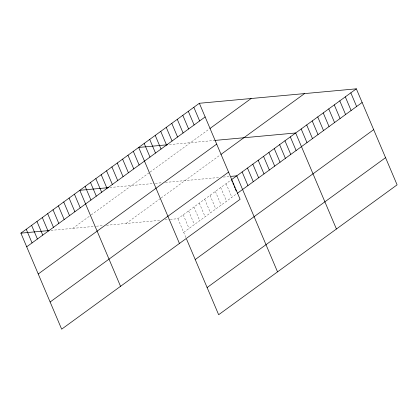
<?xml version="1.0" encoding="UTF-8"?>
<svg xmlns="http://www.w3.org/2000/svg" width="418" height="418" viewBox="0 0 418 418"><rect width="100%" height="100%" fill="white"/><g stroke="black" fill="none" stroke-linecap="round" stroke-linejoin="round"><path stroke-width="0.31" stroke-dasharray="2.09 1.57" d="M72.706 228.385L90.716 215.275M91.202 214.925L149.602 172.42M150.088 172.064L209.538 128.796M126.084 223.468L160.637 198.32M161.123 197.965L220.5 154.754M170.215 219.408L177.89 218.703L230.94 180.095M183.69 232.361L236.74 193.753M169.379 144.607L214.209 140.485M109.85 187.525L154.132 183.45M155.318 183.34L161.249 182.797M165.403 182.415L219.513 177.431M223.348 177.08L229.106 176.548M50.959 230.386L95.247 226.31M96.433 226.201L103.549 225.542M106.512 225.271L160.622 220.291M165.1 219.878L169.577 219.466M226.075 183.633L231.87 197.296M220.72 187.53L226.519 201.189M215.364 191.428L221.164 205.086M210.014 195.326L215.808 208.984M204.658 199.219L210.458 212.877M199.308 203.117L205.102 216.775M193.952 207.014L199.752 220.673M188.596 210.907L194.396 224.565M183.246 214.805L189.04 228.463M177.89 218.703L186.334 238.589"/><path stroke-width="0.63" d="M199.349 103.277L240.11 199.297L61.66 329.175L20.9 233.15L199.349 103.277L356.34 88.825L397.1 184.85L218.651 314.723L186.574 239.153M26.7 246.808L205.149 116.936M210.04 128.436L251.155 98.507M38.237 273.989L216.686 144.116M220.986 154.399L304.534 93.595M50.123 301.995L228.573 172.117M231.426 179.74L356.34 88.825M237.225 193.398L362.14 102.483M195.227 259.541L373.676 129.664M207.114 287.542L385.563 157.67M167.461 144.785L138.677 147.434L179.437 243.454M214.8 140.427L295.667 132.981L336.427 229.007M108.57 187.645L79.791 190.294L120.546 286.314M231.023 176.37L236.781 175.842L277.536 271.862M20.9 233.15L49.042 230.564M350.827 92.843L356.622 106.501M345.31 96.856L351.11 110.514M339.792 100.869L345.592 114.527M334.28 104.881L340.074 118.545M328.762 108.899L334.562 122.558M323.245 112.912L329.044 126.57M317.732 116.925L323.527 130.583M312.215 120.943L318.014 134.601M306.702 124.956L312.497 138.614M301.185 128.969L306.979 142.627M290.317 136.879L296.111 150.537M284.961 140.777L290.761 154.435M279.605 144.675L285.405 158.333M274.255 148.568L280.05 162.226M268.899 152.465L274.699 166.124M263.549 156.363L269.344 170.021M258.193 160.256L263.993 173.914M252.838 164.154L258.637 177.812M247.487 168.052L253.287 181.71M242.132 171.944L247.931 185.602M231.676 180.33L232.434 182.112M232.941 183.303L233.693 185.085M234.2 186.271L234.958 188.053M235.459 189.239L236.217 191.021M193.832 107.29L199.632 120.948M188.319 111.308L194.114 124.966M182.802 115.321L188.602 128.979M177.289 119.334L183.084 132.992M171.772 123.347L177.572 137.01M166.254 127.365L172.054 141.023M160.742 131.377L166.536 145.036M155.224 135.39L161.024 149.048M149.707 139.408L155.506 153.066M144.194 143.421L149.989 157.079M133.321 151.332L139.121 164.99M127.971 155.23L133.765 168.888M122.615 159.122L128.415 172.78M117.265 163.02L123.059 176.678M111.909 166.918L117.709 180.576M106.553 170.81L112.353 184.469M101.203 174.708L107.003 188.366M95.847 178.606L101.647 192.264M90.497 182.499L96.292 196.157M85.141 186.397L90.941 200.055M74.435 194.187L80.235 207.85M69.08 198.085L74.879 211.743M63.729 201.983L69.524 215.641M58.374 205.875L64.173 219.539M53.023 209.773L58.818 223.431M47.668 213.671L53.467 227.329M42.312 217.569L48.112 231.227M36.962 221.462L42.756 235.12M31.606 225.359L37.406 239.018M26.256 229.257L32.05 242.915"/></g></svg>
